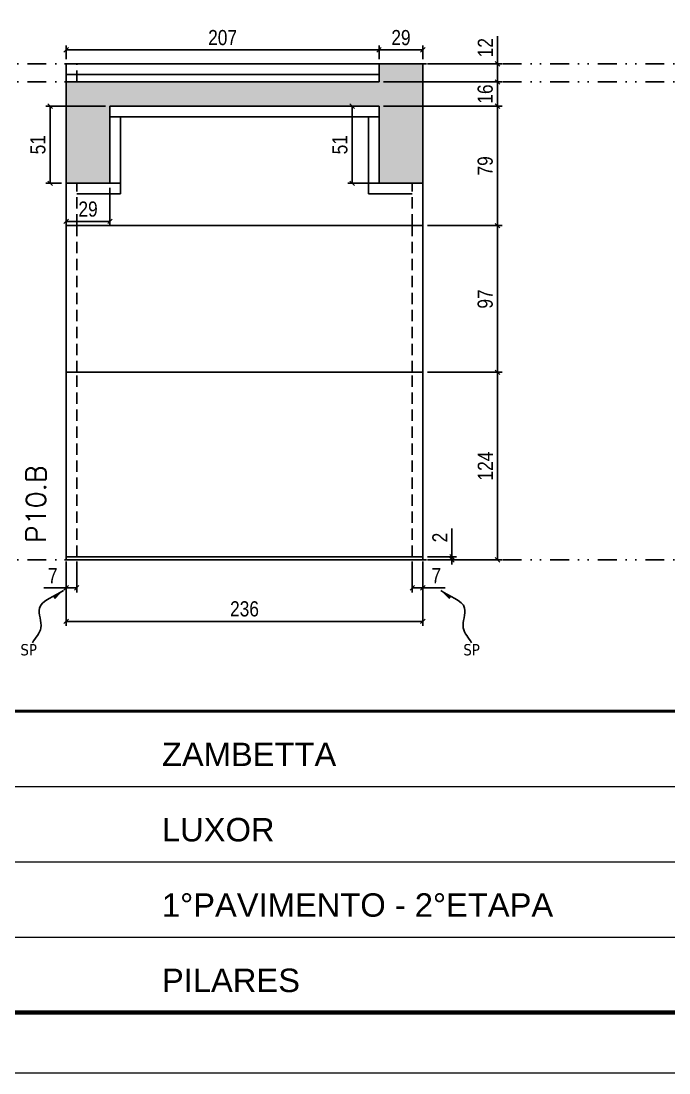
# Model space of a CAD drawing. Extents: x 14400 to 20667, y -21631 to 6985.
# Drawn here: x 18202 to 18631, y 4786 to 5482 of the extents above; entities that cross this region are included whole.
import ezdxf

# ---------------------------------------------------------------- set-up
doc = ezdxf.new("R2010")
doc.units = 0
for name, pattern in [('CONTINUO', [0]), ('DASHED', [0.75, 0.5, -0.25]), ('DIVIDE2', [0.625, 0.25, -0.125, 0, -0.125, 0, -0.125]), ('HIDDEN', [0.375, 0.25, -0.125])]:
    doc.linetypes.add(name, pattern=pattern)
for name, color, linetype in [('COTA', 241, 'Continuous'), ('Nível', 160, 'Continuous'), ('Painéis', 200, 'Continuous'), ('SARR_2.2x7', 40, 'Continuous'), ('texto', 7, 'Continuous')]:
    doc.layers.add(name, color=color, linetype=linetype)
for name, color, linetype, lineweight in [('Folhas', 255, 'Continuous', 9), ('SARRAFO DE PRESSAO', 251, 'DASHED', 9), ('Texto Seção', 7, 'Continuous', 15)]:
    doc.layers.add(name, color=color, linetype=linetype, lineweight=lineweight)
doc.styles.add('ARIAL', font='arial.ttf')
doc.styles.add('COTA TECNICA', font='techl___.ttf', dxfattribs={"height": 10})
doc.styles.add('COTA TECNICA-50', font='techl___.ttf', dxfattribs={"height": 10})
doc.styles.add('REGUA-120', font='ROMANS.shx', dxfattribs={"height": 15})
doc.styles.get("Standard").update_dxf_attribs({"font": 'arial.ttf'})
doc.dimstyles.new('COTA PAINEL-50', dxfattribs={"dimtxt": 10, "dimasz": 3, "dimexe": 3, "dimexo": 3, "dimgap": 3, "dimtad": 1, "dimdec": 1, "dimzin": 12, "dimdsep": 46, "dimtxsty": 'COTA TECNICA-50', "dimblk1": 'OBLIQUE', "dimblk2": 'OBLIQUE', "dimsah": 1, "dimcen": 0.9, "dimclrd": 4, "dimclre": 4, "dimclrt": 240, "dimadec": 1, "dimazin": 3, "dimtfac": 1, "dimtdec": 1, "dimtmove": 0, "dimatfit": 3, "dimfxl": 1, "dimtolj": 1, "dimtzin": 12, "dimarcsym": 0})
doc.dimstyles.new('PAINEL', dxfattribs={"dimtxt": 10, "dimasz": 3, "dimexe": 3, "dimexo": 3, "dimgap": 3, "dimtad": 1, "dimdec": 1, "dimzin": 12, "dimdsep": 46, "dimtxsty": 'COTA TECNICA', "dimblk1": 'OBLIQUE', "dimblk2": 'OBLIQUE', "dimsah": 1, "dimcen": 0.9, "dimclrd": 4, "dimclre": 4, "dimclrt": 240, "dimadec": 1, "dimazin": 3, "dimtfac": 1, "dimtdec": 1, "dimtmove": 0, "dimatfit": 3, "dimfxl": 1, "dimtolj": 1, "dimtzin": 12, "dimarcsym": 0})
doc.dimstyles.get("Standard").update_dxf_attribs({"dimtxt": 0.18, "dimasz": 0.18, "dimexe": 0.18, "dimexo": 0.0625, "dimgap": 0.09, "dimtad": 0, "dimtih": 1, "dimtoh": 1, "dimdec": 4, "dimzin": 0, "dimdsep": 46, "dimtxsty": 'Standard', "dimcen": 0.09, "dimadec": 0, "dimazin": 0, "dimtfac": 1, "dimtdec": 4, "dimtofl": 0, "dimtmove": 0, "dimatfit": 3, "dimfxl": 1, "dimtolj": 1, "dimtzin": 0, "dimarcsym": 0})

# ---------------------------------------------------------------- blocks, each defined once
blk = doc.blocks.new('9999999999')
at = {"color": 30, "linetype": 'CONTINUO'}
for p, q in [((98564.56, 34379.64), (99583.98, 34379.64)), ((98564.56, 34329.83), (99487.98, 34329.83)), ((98564.56, 34280.02), (99487.98, 34280.02))]:
    blk.add_line(p, q, dxfattribs=at)
at = {"color": 30, "linetype": 'CONTINUO', "const_width": 2}
blk.add_lwpolyline([(99583.98, 34230.21), (99583.98, 34414.45, 0.414214), (99568.98, 34429.45), (98228.98, 34429.45, 0.414214), (98213.98, 34414.45), (98213.98, 34245.21, 0.414214), (98228.98, 34230.21), (99583.98, 34230.21)], format="xyb", dxfattribs=at)
at = {"layer": 'Folhas'}
blk.add_lwpolyline([(98138.98, 34190.21), (99623.98, 34190.21), (99623.98, 35240.21), (98138.98, 35240.21)], close=True, dxfattribs=at)
at = {"layer": 'Folhas', "color": 30, "const_width": 3}
blk.add_lwpolyline([(98213.98, 34230.21), (99583.98, 34230.21), (99583.98, 35200.21), (98213.98, 35200.21)], close=True, dxfattribs=at)
at = {"color": 7, "linetype": 'Continuous', "ltscale": 5, "style": 'ARIAL'}
for s, height, p in [('ZAMBETTA', 15.483, (98837.68, 34393.13)), ('LUXOR', 15.483, (98837.68, 34343.32)), ('1°PAVIMENTO - 2°ETAPA', 15.4829, (98837.68, 34293.51)), ('PILARES', 15.483, (98837.68, 34243.7))]:
    blk.add_text(s, height=height, dxfattribs=at).set_placement(p)
blk = doc.blocks.new('_Oblique')
at = {"color": 0, "linetype": 'ByBlock', "lineweight": -2}
blk.add_line((-0.5, -0.5), (0.5, 0.5), dxfattribs=at)
blk = doc.blocks.new('*D608')
at = {"layer": 'COTA', "color": 4, "lineweight": -2, "transparency": 16777216}
for p, q in [((18232.29, 5124.44), (18232.29, 5081.76)), ((18468.29, 5124.44), (18468.29, 5081.76)), ((18468.29, 5084.76), (18232.29, 5084.76))]:
    blk.add_line(p, q, dxfattribs=at)
at = {"layer": 'Defpoints', "color": 0, "transparency": 16777216}
for p in [(18232.29, 5127.44), (18468.29, 5127.44), (18232.29, 5084.76)]:
    blk.add_point(p, dxfattribs=at)
at = {"layer": 'COTA', "color": 4, "lineweight": -2, "transparency": 16777216, "xscale": 3, "yscale": 3, "zscale": 3, "rotation": 180}
blk.add_blockref('_Oblique', (18232.29, 5084.76), dxfattribs=at)
at = {"layer": 'COTA', "color": 4, "lineweight": -2, "transparency": 16777216, "xscale": 3, "yscale": 3, "zscale": 3}
blk.add_blockref('_Oblique', (18468.29, 5084.76), dxfattribs=at)
at = {"layer": 'COTA', "color": 240, "transparency": 16777216, "insert": (18350.29, 5092.98), "char_height": 10, "attachment_point": 5, "style": 'COTA TECNICA'}
blk.add_mtext('\\A1;236', dxfattribs=at)
blk = doc.blocks.new('*D609')
at = {"layer": 'COTA', "color": 4, "lineweight": -2, "transparency": 16777216}
for p, q in [((18461.29, 5124.44), (18461.29, 5103.93)), ((18468.29, 5122.44), (18468.29, 5103.93)), ((18461.29, 5106.93), (18468.29, 5106.93)), ((18468.29, 5106.93), (18483.02, 5106.93))]:
    blk.add_line(p, q, dxfattribs=at)
at = {"layer": 'Defpoints', "color": 0, "transparency": 16777216}
for p in [(18461.29, 5127.44), (18468.29, 5125.44), (18468.29, 5106.93)]:
    blk.add_point(p, dxfattribs=at)
at = {"layer": 'COTA', "color": 4, "lineweight": -2, "transparency": 16777216, "xscale": 3, "yscale": 3, "zscale": 3, "rotation": 180}
blk.add_blockref('_Oblique', (18461.29, 5106.93), dxfattribs=at)
at = {"layer": 'COTA', "color": 4, "lineweight": -2, "transparency": 16777216, "xscale": 3, "yscale": 3, "zscale": 3}
blk.add_blockref('_Oblique', (18468.29, 5106.93), dxfattribs=at)
at = {"layer": 'COTA', "color": 240, "transparency": 16777216, "insert": (18477.16, 5115), "char_height": 10, "attachment_point": 5, "style": 'COTA TECNICA-50'}
blk.add_mtext('\\A1;7', dxfattribs=at)
blk = doc.blocks.new('*D610')
at = {"layer": 'COTA', "color": 4, "lineweight": -2, "transparency": 16777216}
for p, q in [((18232.29, 5122.44), (18232.29, 5103.93)), ((18239.29, 5124.44), (18239.29, 5103.93)), ((18232.29, 5106.93), (18217.56, 5106.93)), ((18239.29, 5106.93), (18232.29, 5106.93))]:
    blk.add_line(p, q, dxfattribs=at)
at = {"layer": 'Defpoints', "color": 0, "transparency": 16777216}
for p in [(18239.29, 5127.44), (18232.29, 5125.44), (18232.29, 5106.93)]:
    blk.add_point(p, dxfattribs=at)
at = {"layer": 'COTA', "color": 4, "lineweight": -2, "transparency": 16777216, "xscale": 3, "yscale": 3, "zscale": 3, "rotation": 180}
blk.add_blockref('_Oblique', (18232.29, 5106.93), dxfattribs=at)
at = {"layer": 'COTA', "color": 4, "lineweight": -2, "transparency": 16777216, "xscale": 3, "yscale": 3, "zscale": 3}
blk.add_blockref('_Oblique', (18239.29, 5106.93), dxfattribs=at)
at = {"layer": 'COTA', "color": 240, "transparency": 16777216, "insert": (18223.43, 5115), "char_height": 10, "attachment_point": 5, "style": 'COTA TECNICA-50'}
blk.add_mtext('\\A1;7', dxfattribs=at)
blk = doc.blocks.new('*D635')
at = {"layer": 'COTA', "color": 4, "linetype": 'ByBlock', "lineweight": -2, "transparency": 16777216}
for p, q in [((18471.29, 5249.44), (18520.66, 5249.44)), ((18517.66, 5125.44), (18517.66, 5249.44)), ((18471.29, 5125.44), (18520.66, 5125.44))]:
    blk.add_line(p, q, dxfattribs=at)
at = {"layer": 'Defpoints', "color": 0, "linetype": 'ByBlock', "transparency": 16777216}
for p in [(18468.29, 5249.44), (18517.66, 5249.44), (18468.29, 5125.44)]:
    blk.add_point(p, dxfattribs=at)
at = {"layer": 'COTA', "color": 4, "linetype": 'ByBlock', "lineweight": -2, "transparency": 16777216, "xscale": 3, "yscale": 3, "zscale": 3}
for p, rotation in [((18517.66, 5249.44), 90), ((18517.66, 5125.44), 270)]:
    blk.add_blockref('_Oblique', p, dxfattribs=dict(at, rotation=rotation))
at = {"layer": 'COTA', "color": 240, "linetype": 'ByBlock', "transparency": 16777216, "insert": (18509.59, 5187.44), "char_height": 10, "attachment_point": 5, "rotation": 90, "style": 'COTA TECNICA'}
blk.add_mtext('\\A1;124', dxfattribs=at)
blk = doc.blocks.new('*D611')
at = {"layer": 'COTA', "color": 4, "lineweight": -2, "transparency": 16777216}
for p, q in [((18487.55, 5127.44), (18487.55, 5146.24)), ((18471.29, 5127.44), (18490.55, 5127.44)), ((18487.55, 5125.44), (18487.55, 5127.44)), ((18471.29, 5125.44), (18490.55, 5125.44)), ((18487.55, 5125.44), (18487.55, 5122.44))]:
    blk.add_line(p, q, dxfattribs=at)
at = {"layer": 'Defpoints', "color": 0, "transparency": 16777216}
for p in [(18468.29, 5127.44), (18468.29, 5125.44), (18487.55, 5125.44)]:
    blk.add_point(p, dxfattribs=at)
at = {"layer": 'COTA', "color": 4, "lineweight": -2, "transparency": 16777216, "xscale": 3, "yscale": 3, "zscale": 3}
for p, rotation in [((18487.55, 5127.44), 270), ((18487.55, 5125.44), 90)]:
    blk.add_blockref('_Oblique', p, dxfattribs=dict(at, rotation=rotation))
at = {"layer": 'COTA', "color": 240, "transparency": 16777216, "insert": (18479.55, 5140.18), "char_height": 10, "attachment_point": 5, "rotation": 90, "style": 'COTA TECNICA-50'}
blk.add_mtext('\\A1;2', dxfattribs=at)
blk = doc.blocks.new('*D636')
at = {"layer": 'COTA', "color": 4, "linetype": 'ByBlock', "lineweight": -2, "transparency": 16777216}
for p, q in [((18471.29, 5249.44), (18520.66, 5249.44)), ((18517.66, 5125.44), (18517.66, 5249.44)), ((18471.29, 5125.44), (18520.66, 5125.44))]:
    blk.add_line(p, q, dxfattribs=at)
at = {"layer": 'Defpoints', "color": 0, "linetype": 'ByBlock', "transparency": 16777216}
for p in [(18468.29, 5249.44), (18517.66, 5249.44), (18468.29, 5125.44)]:
    blk.add_point(p, dxfattribs=at)
at = {"layer": 'COTA', "color": 4, "linetype": 'ByBlock', "lineweight": -2, "transparency": 16777216, "xscale": 3, "yscale": 3, "zscale": 3}
for p, rotation in [((18517.66, 5249.44), 90), ((18517.66, 5125.44), 270)]:
    blk.add_blockref('_Oblique', p, dxfattribs=dict(at, rotation=rotation))
at = {"layer": 'COTA', "color": 240, "linetype": 'ByBlock', "transparency": 16777216, "insert": (18509.59, 5187.44), "char_height": 10, "attachment_point": 5, "rotation": 90, "style": 'COTA TECNICA'}
blk.add_mtext('\\A1;124', dxfattribs=at)
blk = doc.blocks.new('*D637')
at = {"layer": 'COTA', "color": 4, "lineweight": -2, "transparency": 16777216}
for p, q in [((18471.29, 5346.44), (18520.66, 5346.44)), ((18517.66, 5249.44), (18517.66, 5346.44)), ((18471.29, 5249.44), (18520.66, 5249.44))]:
    blk.add_line(p, q, dxfattribs=at)
at = {"layer": 'Defpoints', "color": 0, "transparency": 16777216}
for p in [(18468.29, 5346.44), (18517.66, 5346.44), (18468.29, 5249.44)]:
    blk.add_point(p, dxfattribs=at)
at = {"layer": 'COTA', "color": 4, "lineweight": -2, "transparency": 16777216, "xscale": 3, "yscale": 3, "zscale": 3}
for p, rotation in [((18517.66, 5346.44), 90), ((18517.66, 5249.44), 270)]:
    blk.add_blockref('_Oblique', p, dxfattribs=dict(at, rotation=rotation))
at = {"layer": 'COTA', "color": 240, "transparency": 16777216, "insert": (18509.56, 5297.94), "char_height": 10, "attachment_point": 5, "rotation": 90, "style": 'COTA TECNICA'}
blk.add_mtext('\\A1;97', dxfattribs=at)
blk = doc.blocks.new('*D638')
at = {"layer": 'COTA', "color": 4, "lineweight": -2, "transparency": 16777216}
for p, q in [((18439.29, 5456.44), (18439.29, 5465.62)), ((18439.29, 5462.62), (18468.29, 5462.62)), ((18468.29, 5456.44), (18468.29, 5465.62))]:
    blk.add_line(p, q, dxfattribs=at)
at = {"layer": 'Defpoints', "color": 0, "transparency": 16777216}
for p in [(18468.29, 5462.62), (18439.29, 5453.44), (18468.29, 5453.44)]:
    blk.add_point(p, dxfattribs=at)
at = {"layer": 'COTA', "color": 4, "lineweight": -2, "transparency": 16777216, "xscale": 3, "yscale": 3, "zscale": 3, "rotation": 180}
blk.add_blockref('_Oblique', (18439.29, 5462.62), dxfattribs=at)
at = {"layer": 'COTA', "color": 4, "lineweight": -2, "transparency": 16777216, "xscale": 3, "yscale": 3, "zscale": 3}
blk.add_blockref('_Oblique', (18468.29, 5462.62), dxfattribs=at)
at = {"layer": 'COTA', "color": 240, "transparency": 16777216, "insert": (18453.79, 5470.71), "char_height": 10, "attachment_point": 5, "style": 'COTA TECNICA'}
blk.add_mtext('\\A1;29', dxfattribs=at)
blk = doc.blocks.new('*D639')
at = {"layer": 'COTA', "color": 4, "lineweight": -2, "transparency": 16777216}
for p, q in [((18232.29, 5456.44), (18232.29, 5465.62)), ((18439.29, 5462.62), (18232.29, 5462.62)), ((18439.29, 5456.44), (18439.29, 5465.62))]:
    blk.add_line(p, q, dxfattribs=at)
at = {"layer": 'Defpoints', "color": 0, "transparency": 16777216}
for p in [(18232.29, 5462.62), (18232.29, 5453.44), (18439.29, 5453.44)]:
    blk.add_point(p, dxfattribs=at)
at = {"layer": 'COTA', "color": 4, "lineweight": -2, "transparency": 16777216, "xscale": 3, "yscale": 3, "zscale": 3, "rotation": 180}
blk.add_blockref('_Oblique', (18232.29, 5462.62), dxfattribs=at)
at = {"layer": 'COTA', "color": 4, "lineweight": -2, "transparency": 16777216, "xscale": 3, "yscale": 3, "zscale": 3}
blk.add_blockref('_Oblique', (18439.29, 5462.62), dxfattribs=at)
at = {"layer": 'COTA', "color": 240, "transparency": 16777216, "insert": (18335.79, 5470.72), "char_height": 10, "attachment_point": 5, "style": 'COTA TECNICA'}
blk.add_mtext('\\A1;207', dxfattribs=at)
blk = doc.blocks.new('*D657')
at = {"layer": 'COTA', "color": 4, "lineweight": -2, "transparency": 16777216}
for p, q in [((18436.29, 5425.44), (18418.54, 5425.44)), ((18421.54, 5374.44), (18421.54, 5425.44)), ((18436.29, 5374.44), (18418.54, 5374.44))]:
    blk.add_line(p, q, dxfattribs=at)
at = {"layer": 'Defpoints', "color": 0, "transparency": 16777216}
for p in [(18421.54, 5425.44), (18439.29, 5425.44), (18439.29, 5374.44)]:
    blk.add_point(p, dxfattribs=at)
at = {"layer": 'COTA', "color": 4, "lineweight": -2, "transparency": 16777216, "xscale": 3, "yscale": 3, "zscale": 3}
for p, rotation in [((18421.54, 5425.44), 90), ((18421.54, 5374.44), 270)]:
    blk.add_blockref('_Oblique', p, dxfattribs=dict(at, rotation=rotation))
at = {"layer": 'COTA', "color": 240, "transparency": 16777216, "insert": (18413.43, 5399.94), "char_height": 10, "attachment_point": 5, "rotation": 90, "style": 'COTA TECNICA'}
blk.add_mtext('\\A1;51', dxfattribs=at)
blk = doc.blocks.new('*D658')
at = {"layer": 'COTA', "color": 4, "lineweight": -2, "transparency": 16777216}
for p, q in [((18442.29, 5425.44), (18520.66, 5425.44)), ((18517.66, 5346.44), (18517.66, 5425.44)), ((18471.29, 5346.44), (18520.66, 5346.44))]:
    blk.add_line(p, q, dxfattribs=at)
at = {"layer": 'Defpoints', "color": 0, "transparency": 16777216}
for p in [(18439.29, 5425.44), (18517.66, 5425.44), (18468.29, 5346.44)]:
    blk.add_point(p, dxfattribs=at)
at = {"layer": 'COTA', "color": 4, "lineweight": -2, "transparency": 16777216, "xscale": 3, "yscale": 3, "zscale": 3}
for p, rotation in [((18517.66, 5425.44), 90), ((18517.66, 5346.44), 270)]:
    blk.add_blockref('_Oblique', p, dxfattribs=dict(at, rotation=rotation))
at = {"layer": 'COTA', "color": 240, "transparency": 16777216, "insert": (18509.56, 5385.94), "char_height": 10, "attachment_point": 5, "rotation": 90, "style": 'COTA TECNICA'}
blk.add_mtext('\\A1;79', dxfattribs=at)
blk = doc.blocks.new('*D659')
at = {"layer": 'COTA', "color": 4, "lineweight": -2, "transparency": 16777216}
for p, q in [((18442.29, 5441.44), (18520.66, 5441.44)), ((18517.66, 5425.44), (18517.66, 5441.44)), ((18442.29, 5425.44), (18520.66, 5425.44))]:
    blk.add_line(p, q, dxfattribs=at)
at = {"layer": 'Defpoints', "color": 0, "transparency": 16777216}
for p in [(18439.29, 5441.44), (18517.66, 5441.44), (18439.29, 5425.44)]:
    blk.add_point(p, dxfattribs=at)
at = {"layer": 'COTA', "color": 4, "lineweight": -2, "transparency": 16777216, "xscale": 3, "yscale": 3, "zscale": 3}
for p, rotation in [((18517.66, 5441.44), 90), ((18517.66, 5425.44), 270)]:
    blk.add_blockref('_Oblique', p, dxfattribs=dict(at, rotation=rotation))
at = {"layer": 'COTA', "color": 240, "transparency": 16777216, "insert": (18509.56, 5433.44), "char_height": 10, "attachment_point": 5, "rotation": 90, "style": 'COTA TECNICA'}
blk.add_mtext('\\A1;16', dxfattribs=at)
blk = doc.blocks.new('*D660')
at = {"layer": 'COTA', "color": 4, "lineweight": -2, "transparency": 16777216}
for p, q in [((18517.66, 5453.44), (18517.66, 5471.75)), ((18471.29, 5453.44), (18520.66, 5453.44)), ((18517.66, 5441.44), (18517.66, 5453.44)), ((18442.29, 5441.44), (18520.66, 5441.44))]:
    blk.add_line(p, q, dxfattribs=at)
at = {"layer": 'Defpoints', "color": 0, "transparency": 16777216}
for p in [(18468.29, 5453.44), (18517.66, 5453.44), (18439.29, 5441.44)]:
    blk.add_point(p, dxfattribs=at)
at = {"layer": 'COTA', "color": 4, "lineweight": -2, "transparency": 16777216, "xscale": 3, "yscale": 3, "zscale": 3}
for p, rotation in [((18517.66, 5453.44), 90), ((18517.66, 5441.44), 270)]:
    blk.add_blockref('_Oblique', p, dxfattribs=dict(at, rotation=rotation))
at = {"layer": 'COTA', "color": 240, "transparency": 16777216, "insert": (18509.6, 5464.09), "char_height": 10, "attachment_point": 5, "rotation": 90, "style": 'COTA TECNICA'}
blk.add_mtext('\\A1;12', dxfattribs=at)
blk = doc.blocks.new('*D661')
at = {"layer": 'COTA', "color": 4, "lineweight": -2, "transparency": 16777216}
for p, q in [((18258.29, 5425.44), (18218.76, 5425.44)), ((18221.76, 5374.44), (18221.76, 5425.44)), ((18229.29, 5374.44), (18218.76, 5374.44))]:
    blk.add_line(p, q, dxfattribs=at)
at = {"layer": 'Defpoints', "color": 0, "transparency": 16777216}
for p in [(18221.76, 5425.44), (18261.29, 5425.44), (18232.29, 5374.44)]:
    blk.add_point(p, dxfattribs=at)
at = {"layer": 'COTA', "color": 4, "lineweight": -2, "transparency": 16777216, "xscale": 3, "yscale": 3, "zscale": 3}
for p, rotation in [((18221.76, 5425.44), 90), ((18221.76, 5374.44), 270)]:
    blk.add_blockref('_Oblique', p, dxfattribs=dict(at, rotation=rotation))
at = {"layer": 'COTA', "color": 240, "transparency": 16777216, "insert": (18213.65, 5399.94), "char_height": 10, "attachment_point": 5, "rotation": 90, "style": 'COTA TECNICA'}
blk.add_mtext('\\A1;51', dxfattribs=at)
blk = doc.blocks.new('*D623')
at = {"layer": 'COTA', "color": 4, "lineweight": -2, "transparency": 16777216}
for p, q in [((18232.29, 5371.44), (18232.29, 5346.24)), ((18261.29, 5371.44), (18261.29, 5346.24)), ((18261.29, 5349.24), (18232.29, 5349.24))]:
    blk.add_line(p, q, dxfattribs=at)
at = {"layer": 'Defpoints', "color": 0, "transparency": 16777216}
for p in [(18232.29, 5374.44), (18261.29, 5374.44), (18232.29, 5349.24)]:
    blk.add_point(p, dxfattribs=at)
at = {"layer": 'COTA', "color": 4, "lineweight": -2, "transparency": 16777216, "xscale": 3, "yscale": 3, "zscale": 3, "rotation": 180}
blk.add_blockref('_Oblique', (18232.29, 5349.24), dxfattribs=at)
at = {"layer": 'COTA', "color": 4, "lineweight": -2, "transparency": 16777216, "xscale": 3, "yscale": 3, "zscale": 3}
blk.add_blockref('_Oblique', (18261.29, 5349.24), dxfattribs=at)
at = {"layer": 'COTA', "color": 240, "transparency": 16777216, "insert": (18246.79, 5357.33), "char_height": 10, "attachment_point": 5, "style": 'COTA TECNICA'}
blk.add_mtext('\\A1;29', dxfattribs=at)

msp = doc.modelspace()

# ---------------------------------------------------------------- hatches: boundary and pattern name
at = {"layer": 'COTA'}
h = msp.add_hatch(dxfattribs=at)
h.set_pattern_fill('AR-CONC', color=256, scale=0.03)
h.set_pattern_definition([(50, (-1170.6255, 1148.575), (5.4655401, -0.4781726), [0.5715, -6.2865]), (355, (-1170.6255, 1148.575), (-1.0573026, 5.7317054), [0.4572, -5.0292175]), (100.451445, (-1170.17, 1148.535), (4.4082374, 5.2535326), [0.4857003, -5.3427073]), (46.1842, (-1170.6255, 1150.099), (8.1323712, -1.2612698), [0.85725, -9.42975]), (96.635558, (-1169.948, 1149.994), (7.122124, 7.4227837), [0.7285507, -8.0140682]), (351.18415, (-1170.6255, 1150.099), (7.122124, 7.4227837), [0.685799, -7.543792]), (21, (-1169.8635, 1149.718), (4.5484317, -3.0679559), [0.5715, -6.2865]), (326, (-1169.8635, 1149.718), (1.8540609, 5.525639), [0.4572, -5.0292]), (71.451445, (-1169.4845, 1149.4624), (6.4024926, 2.457683), [0.4857003, -5.3426981]), (37.5, (-1170.6255, 1148.5751), (0.0926581, 2.53665117), [0, -4.96824, 0, -5.1054, 0, -5.04825]), (7.5, (-1170.6255, 1148.575), (2.00458988, 3.00541724), [0, -2.91084, 0, -4.85394, 0, -1.92405]), (327.5, (-1172.3248, 1148.5751), (4.06771786, -0.17186232), [0, -1.905, 0, -5.9436, 0, -7.8867]), (317.5, (-1173.0868, 1148.575), (4.44387544, 0.7627947), [0, -2.4765, 0, -3.94716, 0, -5.6007])])
h.paths.add_polyline_path([(18232.29, 5441.44), (18439.29, 5441.44), (18468.29, 5441.44), (18468.29, 5374.44), (18439.29, 5374.44), (18439.29, 5425.44), (18261.29, 5425.44), (18261.29, 5374.44), (18232.29, 5374.44)])
h.paths.add_polyline_path([(18439.29, 5453.44), (18468.29, 5453.44), (18468.29, 5441.44), (18439.29, 5441.44)])

# ---------------------------------------------------------------- linework, layer by layer
for p, q in [((18468.29, 5453.44), (18439.29, 5453.44)), ((18468.29, 5374.44), (18468.29, 5453.44)), ((18232.29, 5374.44), (18232.29, 5441.44)), ((18261.29, 5374.44), (18268.29, 5374.44)), ((18268.29, 5374.44), (18268.29, 5367.44)), ((18439.29, 5374.44), (18432.29, 5374.44)), ((18432.29, 5374.44), (18432.29, 5367.44))]:
    msp.add_line(p, q, dxfattribs=at)
at = {"layer": 'Nível', "color": 4, "linetype": 'DIVIDE2', "ltscale": 50}
for p, q in [((17671.97, 5453.44), (19041.97, 5453.44)), ((17671.97, 5441.44), (19041.97, 5441.44)), ((17671.97, 5125.44), (19041.97, 5125.44)), ((17671.97, 5125.44), (19041.97, 5125.44))]:
    msp.add_line(p, q, dxfattribs=at)
at = {"layer": 'Painéis'}
for p, q in [((18439.29, 5453.44), (18232.29, 5453.44)), ((18232.29, 5441.44), (18232.29, 5453.44)), ((18439.29, 5441.44), (18439.29, 5453.44)), ((18439.29, 5441.44), (18232.29, 5441.44)), ((18439.29, 5425.44), (18261.29, 5425.44)), ((18261.29, 5374.44), (18261.29, 5425.44)), ((18439.29, 5374.44), (18439.29, 5425.44)), ((18232.29, 5127.44), (18232.29, 5374.44)), ((18261.29, 5374.44), (18232.29, 5374.44)), ((18439.29, 5374.44), (18468.29, 5374.44)), ((18468.29, 5374.44), (18468.29, 5127.44)), ((18468.29, 5346.44), (18232.29, 5346.44)), ((18468.29, 5249.44), (18232.29, 5249.44)), ((18232.29, 5127.44), (18468.29, 5127.44))]:
    msp.add_line(p, q, dxfattribs=at)
msp.add_lwpolyline([(18468.29, 5127.44), (18232.29, 5127.44), (18232.29, 5125.44), (18468.29, 5125.44)], close=True, dxfattribs=at)
at = {"layer": 'SARR_2.2x7', "linetype": 'HIDDEN', "ltscale": 30}
for p, q in [((18239.29, 5441.44), (18239.29, 5453.44)), ((18239.29, 5346.44), (18239.29, 5374.44)), ((18461.29, 5346.44), (18461.29, 5374.44)), ((18239.29, 5249.44), (18239.29, 5346.44)), ((18461.29, 5249.44), (18461.29, 5346.44)), ((18239.29, 5127.44), (18239.29, 5249.44)), ((18461.29, 5127.44), (18461.29, 5249.44))]:
    msp.add_line(p, q, dxfattribs=at)
at = {"layer": 'SARR_2.2x7'}
for p, q in [((18439.29, 5446.44), (18232.29, 5446.44)), ((18439.29, 5418.44), (18261.29, 5418.44)), ((18268.29, 5374.44), (18268.29, 5418.44)), ((18432.29, 5374.44), (18432.29, 5418.44)), ((18268.29, 5367.44), (18239.29, 5367.44)), ((18432.29, 5367.44), (18461.29, 5367.44))]:
    msp.add_line(p, q, dxfattribs=at)

# ---------------------------------------------------------------- block references
at = {"layer": 'SARRAFO DE PRESSAO', "color": 6, "linetype": 'ByBlock'}
msp.add_blockref('9999999999', (-80542.01, -29404.05), dxfattribs=at)

# ---------------------------------------------------------------- texts
at = {"layer": 'texto', "color": 0, "char_height": 7.5, "attachment_point": 5}
for insert in [(18207.52, 5065.94), (18500.54, 5065.94)]:
    msp.add_mtext('{\\fTahoma|b0|i0|c0|p34;\\C4;SP}', dxfattribs=dict(at, insert=insert))
at = {"layer": 'Texto Seção', "insert": (18218.82, 5136.69), "char_height": 13, "width": 285.3299, "attachment_point": 7, "rotation": 90, "style": 'REGUA-120'}
msp.add_mtext('\\pt26;P10.B', dxfattribs=at)

# ---------------------------------------------------------------- dimensions: what is measured, and where the dimension line sits
at = {"layer": 'COTA'}
for base, p1, p2, angle, dimstyle, picture, middle in [((18232.29, 5462.62), (18439.29, 5453.44), (18232.29, 5453.44), 180, 'PAINEL', '*D639', (18335.79, 5470.72)), ((18468.29, 5462.62), (18439.29, 5453.44), (18468.29, 5453.44), 180, 'PAINEL', '*D638', (18453.79, 5470.71)), ((18517.66, 5453.44), (18439.29, 5441.44), (18468.29, 5453.44), 90, 'PAINEL', '*D660', (18509.6, 5464.09)), ((18221.76, 5425.44), (18232.29, 5374.44), (18261.29, 5425.44), 90, 'PAINEL', '*D661', (18213.65, 5399.94)), ((18421.54, 5425.44), (18439.29, 5374.44), (18439.29, 5425.44), 90, 'PAINEL', '*D657', (18413.43, 5399.94)), ((18517.66, 5425.44), (18468.29, 5346.44), (18439.29, 5425.44), 90, 'PAINEL', '*D658', (18509.56, 5385.94)), ((18517.66, 5346.44), (18468.29, 5249.44), (18468.29, 5346.44), 90, 'PAINEL', '*D637', (18509.56, 5297.94)), ((18232.29, 5106.93), (18239.29, 5127.44), (18232.29, 5125.44), 180, 'COTA PAINEL-50', '*D610', (18223.43, 5115))]:
    dim = msp.add_linear_dim(base=base, p1=p1, p2=p2, angle=angle, dimstyle=dimstyle, dxfattribs=at)
    dim.commit()
    dim.dimension.update_dxf_attribs({"geometry": picture, "text_midpoint": middle})
for base, p1, p2, dimstyle, picture, middle in [((18517.66, 5441.44), (18439.29, 5425.44), (18439.29, 5441.44), 'PAINEL', '*D659', (18517.66, 5433.44)), ((18487.55, 5125.44), (18468.29, 5127.44), (18468.29, 5125.44), 'COTA PAINEL-50', '*D611', (18487.55, 5140.18))]:
    dim = msp.add_linear_dim(base=base, p1=p1, p2=p2, angle=90, dimstyle=dimstyle, dxfattribs=at)
    dim.commit()
    dim.dimension.update_dxf_attribs({"geometry": picture, "text_midpoint": middle, "dimtype": 160})
for base, p1, p2, dimstyle, picture, middle in [((18232.29, 5349.24), (18261.29, 5374.44), (18232.29, 5374.44), 'PAINEL', '*D623', (18246.79, 5357.33)), ((18468.29, 5106.93), (18461.29, 5127.44), (18468.29, 5125.44), 'COTA PAINEL-50', '*D609', (18477.16, 5115))]:
    dim = msp.add_linear_dim(base=base, p1=p1, p2=p2, dimstyle=dimstyle, dxfattribs=at)
    dim.commit()
    dim.dimension.update_dxf_attribs({"geometry": picture, "text_midpoint": middle})
at = {"layer": 'COTA', "linetype": 'ByBlock'}
for picture in ['*D635', '*D636']:
    dim = msp.add_aligned_dim(p1=(18468.29, 5125.44), p2=(18468.29, 5249.44), distance=-49.37, dimstyle='PAINEL', dxfattribs=at)
    dim.commit()
    dim.dimension.update_dxf_attribs({"geometry": picture, "text_midpoint": (18509.59, 5187.44)})
at = {"layer": 'COTA'}
dim = msp.add_linear_dim(base=(18232.29, 5084.76), p1=(18468.29, 5127.44), p2=(18232.29, 5127.44), angle=180, dimstyle='PAINEL', override={"dimarcsym": 2}, dxfattribs=at)
dim.commit()
dim.dimension.update_dxf_attribs({"geometry": '*D608', "text_midpoint": (18350.29, 5092.98)})

# ---------------------------------------------------------------- leaders
at = {"layer": 'COTA', "path_type": 1}
for points in [[(18230.46, 5105.25), (18214.68, 5093.42), (18215.6, 5080.41), (18210.05, 5070.63)], [(18480.12, 5105.25), (18495.91, 5093.42), (18494.98, 5080.41), (18500.53, 5070.63)]]:
    msp.add_leader(points, dimstyle='Standard', override={"dimasz": 8}, dxfattribs=at)

doc.saveas('drawing.dxf')
